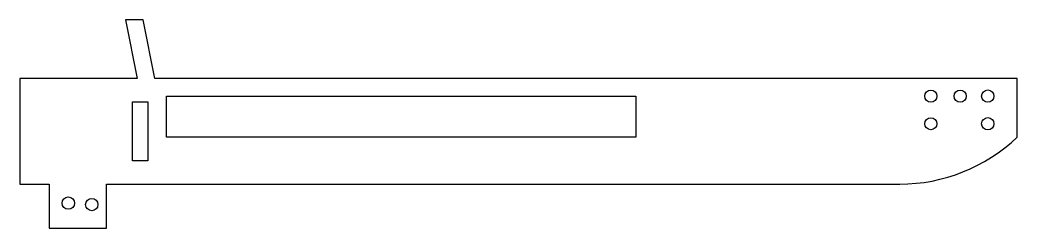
# Model space of a CAD drawing. Header units: millimetres. Extents: x 0 to 340, y -15 to 56.
import ezdxf

# ---------------------------------------------------------------- set-up
doc = ezdxf.new("R2010")
doc.units = ezdxf.units.MM

msp = doc.modelspace()

# ---------------------------------------------------------------- linework, layer by layer
msp.add_lwpolyline([(0, 36), (0, 0), (10, 0), (10, -15), (29.5, -15), (29.5, 0), (300, 0, 0.192582), (340, 16), (340, 36), (46, 36), (42, 56), (36, 56), (40, 36)], format="xyb", close=True)
for points in [[(43.6, 7.9), (38.4, 7.9), (38.4, 28.1), (43.6, 28.1)], [(50, 16), (50, 30), (210, 30), (210, 16)]]:
    msp.add_lwpolyline(points, close=True)
for centre, radius in [((310.6, 30), 2.05), ((320.6, 30), 2.05), ((330, 30), 2.1), ((310.6, 20.6), 2.05), ((330, 20.6), 2.1), ((16.5, -6.5), 2.1), ((24.5, -7), 2.1)]:
    msp.add_circle(centre, radius)

doc.saveas('drawing.dxf')
